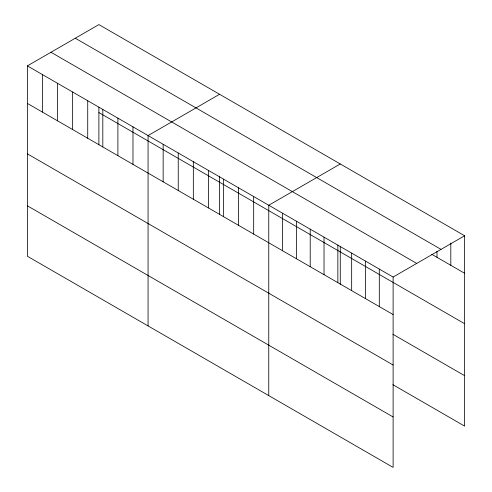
<?xml version="1.0" encoding="UTF-8"?>
<svg xmlns="http://www.w3.org/2000/svg" width="492" height="492" viewBox="0 0 492 492"><rect width="100%" height="100%" fill="white"/><g stroke="black" fill="none" stroke-linecap="round" stroke-linejoin="round"><path stroke-width="0.74" d="M27.374 65.885L393.114 277.045L393.114 467.4L27.374 256.24L27.374 65.885L98.886 24.6L464.626 235.76L464.626 426.115L392.911 384.707M219.58 94.279L148.067 135.571L148.067 325.925M340.273 163.965L268.761 205.25L268.761 395.605M393.114 277.045L464.626 235.76M75.288 38.222L441.029 249.382M431.73 254.29L464.626 273.281M50.971 52.263L416.712 263.417M98.886 112.557L464.626 323.718M27.374 103.406L393.114 314.566M392.911 334.277L464.626 375.679M27.374 153.842L393.114 365.002M27.374 205.804L393.114 416.964M450.807 243.097L450.807 265.305M436.988 251.203L436.988 257.328M379.301 269.069L379.301 306.59M365.482 261.092L365.482 298.613M351.663 253.116L351.663 290.637M340.273 246.572L340.273 284.308M337.85 245.133L337.85 282.66M324.031 237.156L324.031 274.684M310.212 229.18L310.212 266.707M296.399 221.203L296.399 258.724M282.58 213.227L282.58 250.748M253.675 196.542L253.675 234.063M238.589 187.827L238.589 225.354M223.503 179.119L223.503 216.64M219.58 176.13L219.58 214.623M208.417 170.41L208.417 207.931M193.331 161.696L193.331 199.223M178.245 152.987L178.245 190.509M163.153 144.279L163.153 181.8M132.981 126.856L132.981 164.383M117.895 118.148L117.895 155.669M102.81 109.439L102.81 146.96M98.886 107.207L98.886 144.943M87.724 100.725L87.724 138.252M72.638 92.016L72.638 129.537M57.552 83.308L57.552 120.829M42.46 74.593L42.46 112.121"/></g></svg>
